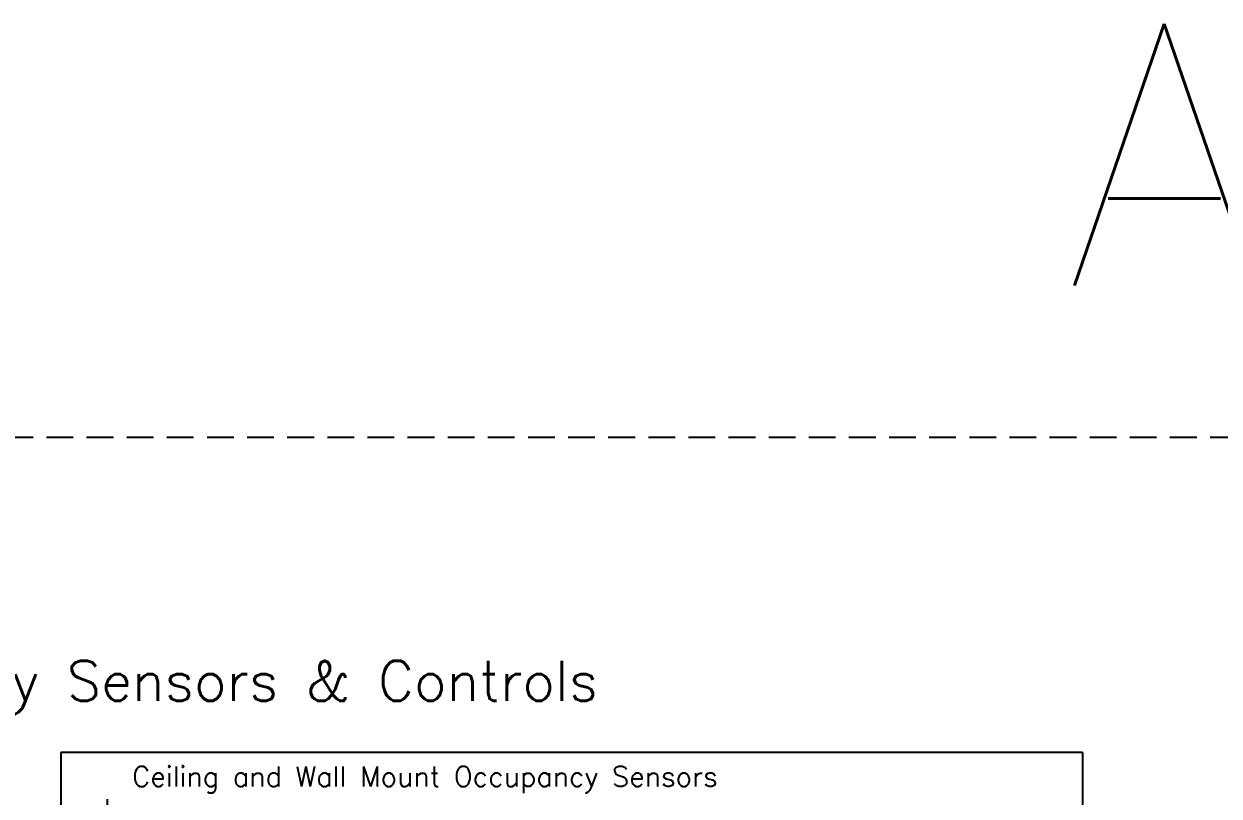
# Model space of a CAD drawing. Header units: inches. Extents: x -13775 to 9910, y -4933 to 5507.
# Drawn here: x 947 to 2019, y 4814 to 5507 of the extents above; entities that cross this region are included whole.
import ezdxf

# ---------------------------------------------------------------- set-up
doc = ezdxf.new("R2010")
doc.units = ezdxf.units.IN
doc.header["$LTSCALE"] = 48
doc.header["$MEASUREMENT"] = 0
doc.linetypes.add('DASHED', pattern=[0.75, 0.5, -0.25])
doc.layers.add('Boxes', color=7, linetype='Continuous')
doc.layers.add('Text', color=7, linetype='Continuous')
doc.styles.add('ROMANS', font='ROMANS')

msp = doc.modelspace()

# ---------------------------------------------------------------- linework, layer by layer
at = {"layer": 'Boxes', "color": 1, "linetype": 'DASHED'}
msp.add_lwpolyline([(-220.8, 5136.4), (9910, 5136.4), (9910, 2003.9), (-220.8, 2003.9)], close=True, dxfattribs=at)
at = {"layer": 'Boxes'}
for points in [[(980, 4853.4), (980, 2736), (1021.8, 2683.4), (1021.8, 4811.6)], [(1896.8, 4853.4), (980, 4853.4)], [(1896.8, 4853.4), (1896.8, 4631.7), (1021.8, 4631.7)]]:
    msp.add_lwpolyline(points, dxfattribs=at)

# ---------------------------------------------------------------- texts
at = {"layer": 'Text', "color": 3, "insert": (2473.4, 5389.8), "char_height": 234.9, "attachment_point": 5, "style": 'ROMANS'}
msp.add_mtext('ANALOG', dxfattribs=at)
at = {"layer": 'Text', "color": 7, "style": 'ROMANS'}
for s, insert, char_height, attachment_point in [('Commerical Occupancy Sensors & Controls', (927.5, 4911.7), 36, 5), ('Ceiling and Wall Mount Occupancy Sensors', (1044.1, 4828.8), 18, 4)]:
    msp.add_mtext(s, dxfattribs=dict(at, insert=insert, char_height=char_height, attachment_point=attachment_point))

doc.saveas('drawing.dxf')
